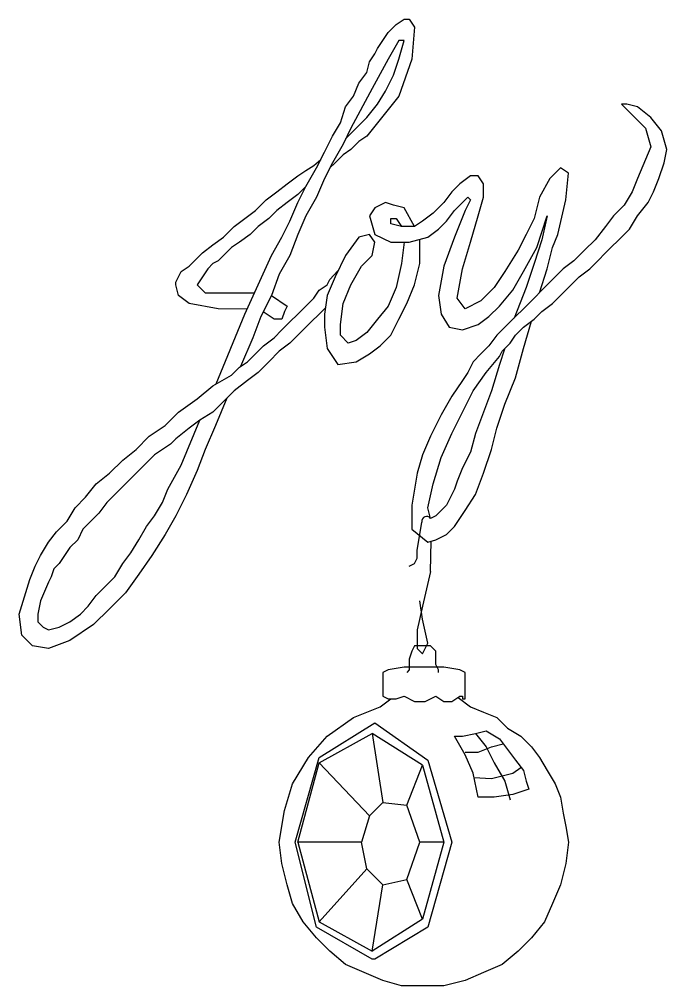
# Model space of a CAD drawing. Extents: x -95 to 513, y -317 to 40.
# Drawn here: x -18.1 to 31.8, y -176.9 to -102.5 of the extents above; entities that cross this region are included whole.
import ezdxf

# ---------------------------------------------------------------- set-up
doc = ezdxf.new("R2010")
doc.units = 0
doc.header["$MEASUREMENT"] = 0
doc.layers.get('0').update_dxf_attribs({"linetype": 'CONTINUOUS'})

msp = doc.modelspace()

# ---------------------------------------------------------------- linework, layer by layer
at = {"color": 1}
for p, q in [((10.908061, -102.927185), (11.521087, -102.518501)), ((11.521087, -102.518501), (11.929771, -102.518501)), ((11.929771, -102.518501), (12.338455, -103.131527)), ((10.295036, -103.54021), (10.908061, -102.927185)), ((12.338455, -103.131527), (12.134113, -105.58363)), ((12.338455, -103.131527), (12.338455, -103.131527)), ((9.477668, -104.766262), (10.295036, -103.54021)), ((9.273326, -105.174946), (9.477668, -104.766262)), ((9.477668, -104.766262), (9.477668, -104.766262)), ((11.112403, -104.153236), (10.295036, -105.58363)), ((11.521087, -104.153236), (11.112403, -104.153236)), ((11.112403, -105.58363), (11.521087, -104.153236)), ((8.864642, -105.787972), (9.273326, -105.174946)), ((10.295036, -105.58363), (9.068984, -107.831391)), ((10.703719, -106.809682), (11.112403, -105.58363)), ((11.112403, -105.58363), (11.112403, -105.58363)), ((12.134113, -105.58363), (11.112403, -108.444417)), ((8.6603, -106.60534), (8.864642, -105.787972)), ((8.047274, -107.422707), (8.6603, -106.60534)), ((10.090694, -108.035733), (10.703719, -106.809682)), ((9.068984, -107.831391), (7.434249, -110.89652)), ((7.63859, -108.444417), (8.047274, -107.422707)), ((7.025565, -109.261785), (7.63859, -108.444417)), ((11.112403, -108.444417), (8.6603, -111.509546)), ((9.477668, -109.057443), (10.090694, -108.035733)), ((6.616881, -110.487836), (7.025565, -109.261785)), ((8.6603, -110.079153), (9.477668, -109.057443)), ((28.277126, -109.057443), (28.68581, -109.466127)), ((28.68581, -109.057443), (28.277126, -109.057443)), ((28.68581, -109.057443), (28.68581, -109.057443)), ((29.503178, -109.261785), (28.68581, -109.057443)), ((30.524887, -110.079153), (29.503178, -109.261785)), ((7.842932, -110.89652), (8.6603, -110.079153)), ((28.68581, -109.466127), (29.298836, -110.079153)), ((29.298836, -110.079153), (30.116204, -110.89652)), ((29.298836, -110.079153), (29.298836, -110.079153)), ((31.342255, -111.100862), (30.524887, -110.079153)), ((6.003855, -111.509546), (6.616881, -110.487836)), ((5.390829, -112.735598), (6.003855, -111.509546)), ((7.434249, -110.89652), (6.821223, -112.122572)), ((7.025565, -111.713888), (7.842932, -110.89652)), ((7.434249, -110.89652), (7.434249, -110.89652)), ((8.6603, -111.509546), (8.047274, -111.91823)), ((8.6603, -111.509546), (8.6603, -111.509546)), ((30.116204, -110.89652), (30.524887, -112.326914)), ((31.750939, -112.531256), (31.342255, -111.100862)), ((6.821223, -112.122572), (6.003855, -113.552965)), ((8.047274, -111.91823), (7.434249, -112.531256)), ((4.777803, -113.961649), (5.390829, -112.735598)), ((6.821223, -112.93994), (6.208197, -113.552965)), ((7.434249, -112.531256), (6.821223, -112.93994)), ((30.524887, -112.326914), (29.503178, -114.779017)), ((31.546597, -113.552965), (31.750939, -112.531256)), ((31.750939, -112.531256), (31.750939, -112.531256)), ((3.960436, -114.165991), (4.573461, -113.757307)), ((4.573461, -113.757307), (5.10803, -113.301195)), ((6.003855, -113.552965), (5.390829, -114.779017)), ((6.208197, -113.552965), (5.79948, -113.961682)), ((31.137913, -114.779017), (31.546597, -113.552965)), ((3.34741, -114.574675), (3.960436, -114.165991)), ((3.960436, -115.392043), (4.777803, -113.961649)), ((23.577262, -113.961649), (22.759894, -114.779017)), ((23.577262, -113.961649), (23.577262, -113.961649)), ((24.190287, -114.370333), (23.577262, -113.961649)), ((23.985945, -116.413753), (24.190287, -114.370333)), ((1.712674, -115.800727), (2.530042, -115.187701)), ((2.530042, -115.187701), (3.34741, -114.574675)), ((5.390829, -114.779017), (4.777803, -116.209411)), ((15.812268, -115.187701), (15.199242, -115.800727)), ((16.629636, -114.574675), (15.812268, -115.187701)), ((15.812268, -115.187701), (15.812268, -115.187701)), ((17.242661, -114.574675), (16.629636, -114.574675)), ((17.651345, -115.187701), (17.242661, -114.574675)), ((17.651345, -115.187701), (17.651345, -115.187701)), ((17.651345, -116.209411), (17.651345, -115.187701)), ((22.759894, -114.779017), (21.942526, -116.209411)), ((29.503178, -114.779017), (29.094494, -115.800727)), ((29.503178, -114.779017), (29.503178, -114.779017)), ((30.729229, -115.800727), (31.137913, -114.779017)), ((0.895307, -116.413753), (1.712674, -115.800727)), ((3.34741, -116.005069), (2.530042, -116.618094)), ((3.960436, -115.392043), (3.34741, -116.005069)), ((3.34741, -116.618094), (3.960436, -115.392043)), ((15.199242, -115.800727), (14.586216, -116.618094)), ((29.094494, -115.800727), (28.481468, -116.822436)), ((30.320545, -116.618094), (30.729229, -115.800727)), ((0.077939, -117.23112), (0.895307, -116.413753)), ((2.530042, -116.618094), (1.712674, -117.23112)), ((2.734384, -118.048488), (3.34741, -116.618094)), ((4.777803, -116.209411), (3.960436, -117.639804)), ((10.090694, -116.618094), (9.273326, -117.026778)), ((10.090694, -116.618094), (10.090694, -116.618094)), ((10.703719, -116.822436), (10.090694, -116.618094)), ((14.586216, -116.618094), (13.768849, -117.435462)), ((15.403584, -117.23112), (16.01661, -116.618094)), ((16.01661, -116.618094), (16.425294, -116.209411)), ((16.629636, -116.413753), (16.220952, -117.23112)), ((16.425294, -116.209411), (16.629636, -116.413753)), ((17.242661, -117.639804), (17.651345, -116.209411)), ((21.942526, -116.209411), (21.533842, -117.844146)), ((23.37292, -119.070198), (23.985945, -116.413753)), ((29.503178, -117.639804), (30.320545, -116.618094)), ((-0.739429, -117.844146), (0.077939, -117.23112)), ((1.712674, -117.23112), (1.099648, -117.844146)), ((9.273326, -117.026778), (8.864642, -117.639804)), ((11.521087, -117.026778), (10.703719, -116.822436)), ((12.338455, -118.457172), (11.521087, -117.026778)), ((13.768849, -117.435462), (12.951481, -118.048488)), ((14.790558, -118.048488), (15.403584, -117.23112)), ((16.220952, -117.23112), (15.403584, -119.27454)), ((16.220952, -117.23112), (16.220952, -117.23112)), ((28.481468, -116.822436), (27.6641, -117.639804)), ((-1.556797, -118.457172), (-0.739429, -117.844146)), ((1.099648, -117.844146), (0.282281, -118.457172)), ((2.121358, -119.27454), (2.734384, -118.048488)), ((3.960436, -117.639804), (3.34741, -119.070198)), ((8.864642, -117.639804), (9.273326, -119.070198)), ((10.499378, -117.844146), (10.908061, -117.844146)), ((10.499378, -117.844146), (10.499378, -117.844146)), ((10.499378, -118.25283), (10.499378, -117.844146)), ((11.316745, -118.457172), (10.499378, -118.25283)), ((10.908061, -117.844146), (11.316745, -118.457172)), ((12.951481, -118.048488), (12.338455, -118.457172)), ((14.177532, -118.661514), (14.790558, -118.048488)), ((16.629636, -119.683224), (17.242661, -117.639804)), ((21.533842, -117.844146), (20.920816, -119.070198)), ((21.533842, -117.844146), (21.533842, -117.844146)), ((21.738184, -120.091907), (22.555552, -117.639804)), ((22.555552, -117.639804), (22.146868, -119.478882)), ((22.555552, -117.639804), (22.555552, -117.639804)), ((27.6641, -117.639804), (27.051075, -118.457172)), ((28.890152, -118.661514), (29.503178, -117.639804)), ((-2.374165, -119.27454), (-1.556797, -118.457172)), ((0.282281, -118.457172), (-0.330745, -119.070198)), ((12.338455, -118.457172), (11.316745, -118.457172)), ((12.338455, -118.457172), (12.338455, -118.457172)), ((13.360165, -119.27454), (14.177532, -118.661514)), ((14.177532, -118.661514), (14.177532, -118.661514)), ((27.051075, -118.457172), (26.233707, -119.478882)), ((28.072784, -119.478882), (28.890152, -118.661514)), ((-3.191532, -119.887565), (-2.374165, -119.27454)), ((-1.148113, -119.683224), (-1.761139, -120.091907)), ((-0.330745, -119.070198), (-1.148113, -119.683224)), ((1.30399, -120.704933), (2.121358, -119.27454)), ((3.34741, -119.070198), (2.734384, -120.704933)), ((8.047274, -119.27454), (7.025565, -120.704933)), ((8.864642, -119.070198), (8.047274, -119.27454)), ((8.047274, -119.27454), (8.047274, -119.27454)), ((9.273326, -119.683224), (8.864642, -119.070198)), ((9.068984, -120.704933), (9.273326, -119.683224)), ((9.273326, -119.070198), (10.499378, -119.683224)), ((9.273326, -119.070198), (9.273326, -119.070198)), ((10.499378, -119.683224), (11.929771, -119.683224)), ((11.521087, -119.683224), (11.316745, -121.317959)), ((11.521087, -119.683224), (11.521087, -119.683224)), ((11.929771, -119.683224), (13.360165, -119.27454)), ((12.747139, -121.317959), (12.747139, -119.459945)), ((15.403584, -119.27454), (14.586216, -121.522301)), ((16.01661, -121.726643), (16.629636, -119.683224)), ((20.920816, -119.070198), (20.307791, -120.296249)), ((22.146868, -119.478882), (21.533842, -121.317959)), ((22.964236, -120.091907), (23.37292, -119.070198)), ((23.37292, -119.070198), (23.37292, -119.070198)), ((26.233707, -119.478882), (25.416339, -120.296249)), ((27.459758, -120.091907), (28.072784, -119.478882)), ((28.072784, -119.478882), (28.072784, -119.478882)), ((-4.0089, -120.500591), (-3.191532, -119.887565)), ((-1.761139, -120.091907), (-2.169823, -120.500591)), ((20.307791, -120.296249), (19.286081, -121.930985)), ((20.716474, -121.930985), (21.738184, -120.091907)), ((22.555552, -121.726643), (22.964236, -120.091907)), ((25.416339, -120.296249), (24.598971, -121.113617)), ((27.051075, -120.500591), (27.459758, -120.091907)), ((-5.03061, -121.522301), (-4.621926, -121.113617)), ((-4.621926, -121.113617), (-4.0089, -120.500591)), ((-2.782848, -121.113617), (-3.191532, -121.317959)), ((-2.169823, -120.500591), (-2.782848, -121.113617)), ((-0.739429, -125.200456), (1.30399, -120.704933)), ((1.30399, -120.704933), (1.30399, -120.704933)), ((2.734384, -120.704933), (1.917016, -122.135327)), ((7.025565, -120.704933), (6.208197, -122.339669)), ((8.251616, -121.522301), (9.068984, -120.704933)), ((9.068984, -120.704933), (9.068984, -120.704933)), ((24.598971, -121.113617), (23.781604, -121.726643)), ((25.825023, -121.726643), (26.438049, -121.113617)), ((26.438049, -121.113617), (27.051075, -120.500591)), ((-5.847977, -122.339669), (-5.643636, -121.930985)), ((-5.643636, -121.930985), (-5.03061, -121.522301)), ((-3.600216, -121.726643), (-4.417584, -122.952695)), ((-3.191532, -121.317959), (-3.600216, -121.726643)), ((-3.600216, -121.726643), (-3.600216, -121.726643)), ((5.799513, -122.544011), (6.43358, -121.888902)), ((7.434249, -122.952695), (8.251616, -121.522301)), ((11.316745, -121.317959), (10.908061, -123.157036)), ((12.338455, -122.952695), (12.747139, -121.317959)), ((12.747139, -121.317959), (12.747139, -121.317959)), ((14.586216, -121.522301), (14.177532, -123.770062)), ((15.607926, -123.974404), (16.01661, -121.726643)), ((16.01661, -121.726643), (16.01661, -121.726643)), ((19.286081, -121.930985), (18.468713, -123.157036)), ((19.899107, -123.361378), (20.716474, -121.930985)), ((21.533842, -121.317959), (20.920816, -123.157036)), ((21.942526, -123.56572), (22.555552, -121.726643)), ((23.781604, -121.726643), (22.964236, -122.544011)), ((25.007655, -122.339669), (25.825023, -121.726643)), ((-6.052319, -122.748353), (-5.847977, -122.339669)), ((1.917016, -122.135327), (1.30399, -123.770062)), ((6.208197, -122.339669), (5.595171, -123.770062)), ((5.595171, -122.952695), (5.799513, -122.544011)), ((22.964236, -122.544011), (22.146868, -123.361378)), ((24.394629, -122.952695), (25.007655, -122.339669)), ((-6.052319, -122.952695), (-6.052319, -122.748353)), ((-6.052319, -122.952695), (-6.052319, -122.952695)), ((-5.847977, -123.770062), (-6.052319, -122.952695)), ((-4.417584, -122.952695), (-3.804558, -123.56572)), ((4.573461, -123.974404), (4.982145, -123.361378)), ((4.982145, -123.361378), (5.595171, -122.952695)), ((6.821223, -124.383088), (7.434249, -122.952695)), ((10.908061, -123.157036), (10.295036, -124.58743)), ((11.725429, -124.383088), (12.338455, -122.952695)), ((18.468713, -123.157036), (17.447003, -124.178746)), ((18.877397, -124.58743), (19.899107, -123.361378)), ((20.920816, -123.157036), (19.996754, -125.511492)), ((22.146868, -123.361378), (21.533842, -123.974404)), ((22.146868, -123.361378), (22.146868, -123.361378)), ((23.577262, -123.770062), (24.394629, -122.952695)), ((-5.03061, -124.383088), (-5.847977, -123.770062)), ((-3.804558, -123.56572), (-1.761139, -123.56572)), ((-1.761139, -123.56572), (-0.024152, -123.56572)), ((-1.761139, -123.56572), (-1.761139, -123.56572)), ((1.30399, -123.770062), (0.486623, -125.404798)), ((1.30399, -123.770062), (2.530042, -124.58743)), ((3.960436, -124.58743), (4.573461, -123.974404)), ((5.595171, -123.770062), (5.390829, -125.200456)), ((14.177532, -123.770062), (14.381874, -125.200456)), ((16.220952, -124.791772), (15.607926, -123.974404)), ((17.447003, -124.178746), (16.220952, -124.791772)), ((17.447003, -124.178746), (17.447003, -124.178746)), ((21.533842, -123.974404), (20.716474, -124.791772)), ((22.964236, -124.383088), (23.577262, -123.770062)), ((-2.782848, -124.791772), (-5.03061, -124.383088)), ((-2.782848, -124.791772), (-2.782848, -124.791772)), ((-0.571813, -124.8317), (-2.782848, -124.791772)), ((2.530042, -124.58743), (2.3257, -124.996114)), ((2.530042, -124.58743), (2.530042, -124.58743)), ((3.34741, -125.200456), (3.960436, -124.58743)), ((5.455742, -124.746065), (4.982145, -125.200456)), ((6.616881, -126.017824), (6.821223, -124.383088)), ((6.821223, -124.383088), (6.821223, -124.383088)), ((10.295036, -124.58743), (9.477668, -125.60914)), ((10.295036, -124.58743), (10.295036, -124.58743)), ((11.112403, -125.60914), (11.725429, -124.383088)), ((18.060029, -125.404798), (18.877397, -124.58743)), ((20.716474, -124.791772), (20.103449, -125.404798)), ((22.146868, -124.996114), (22.964236, -124.383088)), ((-2.9492, -130.579213), (-0.739429, -125.200456)), ((0.486623, -125.404798), (-0.126403, -127.039533)), ((1.508332, -125.60914), (0.675852, -125.02634)), ((1.508332, -125.60914), (1.508332, -125.60914)), ((2.121358, -125.60914), (1.508332, -125.60914)), ((2.3257, -124.996114), (2.121358, -125.60914)), ((2.734384, -125.813482), (3.34741, -125.200456)), ((4.982145, -125.200456), (4.369119, -125.813482)), ((5.390829, -125.200456), (5.390829, -126.222166)), ((9.477668, -125.60914), (8.6603, -126.630849)), ((10.499378, -126.835191), (11.112403, -125.60914)), ((14.381874, -125.200456), (14.9949, -126.222166)), ((14.381874, -125.200456), (14.381874, -125.200456)), ((17.242661, -126.017824), (18.060029, -125.404798)), ((20.103449, -125.404798), (19.286081, -126.222166)), ((20.716474, -126.222166), (21.533842, -125.60914)), ((21.533842, -125.60914), (22.146868, -124.996114)), ((1.508332, -127.039533), (2.121358, -126.426507)), ((2.121358, -126.426507), (2.734384, -125.813482)), ((4.369119, -125.813482), (3.551752, -126.630849)), ((5.390829, -126.222166), (5.595171, -127.856901)), ((5.390829, -126.222166), (5.390829, -126.222166)), ((6.616881, -126.835191), (6.616881, -126.017824)), ((14.9949, -126.222166), (16.01661, -126.426507)), ((16.01661, -126.426507), (17.242661, -126.017824)), ((17.242661, -126.017824), (17.242661, -126.017824)), ((19.286081, -126.222166), (18.673055, -126.835191)), ((20.103449, -126.835191), (20.716474, -126.222166)), ((20.716474, -127.856901), (21.342016, -125.753009)), ((-0.126403, -127.039533), (-1.064698, -129.231685)), ((0.690965, -127.652559), (1.508332, -127.039533)), ((3.551752, -126.630849), (2.734384, -127.448217)), ((7.229907, -127.448217), (6.616881, -126.835191)), ((8.6603, -126.630849), (7.842932, -127.243875)), ((9.68201, -127.652559), (10.499378, -126.835191)), ((18.673055, -126.835191), (18.060029, -127.652559)), ((19.694765, -127.448217), (20.103449, -126.835191)), ((0.077939, -128.265585), (0.690965, -127.652559)), ((2.734384, -127.448217), (1.917016, -128.061243)), ((5.595171, -127.856901), (6.412539, -129.082953)), ((7.842932, -127.243875), (7.229907, -127.448217)), ((7.229907, -127.448217), (7.229907, -127.448217)), ((8.864642, -128.265585), (9.68201, -127.652559)), ((18.060029, -127.652559), (17.447003, -128.265585)), ((19.266604, -127.915332), (18.877397, -129.082953)), ((19.081739, -128.061243), (19.694765, -127.448217)), ((20.103449, -130.104662), (20.716474, -127.856901)), ((-0.535087, -128.878611), (0.077939, -128.265585)), ((1.917016, -128.061243), (1.099648, -128.878611)), ((7.842932, -128.878611), (8.864642, -128.265585)), ((17.447003, -128.265585), (16.833978, -128.878611)), ((17.855687, -129.695979), (18.877397, -128.469927)), ((18.877397, -128.469927), (19.081739, -128.061243)), ((18.877397, -128.469927), (18.877397, -128.469927)), ((-1.761139, -129.90032), (-1.148113, -129.287295)), ((-1.148113, -129.287295), (-0.535087, -128.878611)), ((1.099648, -128.878611), (0.282281, -129.695979)), ((6.412539, -129.082953), (7.842932, -128.878611)), ((7.842932, -128.878611), (7.842932, -128.878611)), ((16.833978, -128.878611), (16.425294, -129.695979)), ((18.877397, -129.082953), (18.264371, -131.126372)), ((-3.191532, -130.717688), (-1.761139, -129.90032)), ((-1.761139, -129.90032), (-1.761139, -129.90032)), ((0.282281, -129.695979), (-0.535087, -130.309004)), ((16.425294, -129.695979), (16.01661, -130.309004)), ((16.833978, -131.126372), (17.855687, -129.695979)), ((19.286081, -132.148082), (20.103449, -130.104662)), ((-4.417584, -131.739398), (-3.191532, -130.717688)), ((-0.535087, -130.309004), (-1.556797, -131.126372)), ((16.01661, -130.309004), (15.199242, -131.535056)), ((16.01661, -130.309004), (16.01661, -130.309004)), ((-1.556797, -131.126372), (-2.374165, -131.94374)), ((15.199242, -131.535056), (14.381874, -132.96545)), ((16.01661, -132.761108), (16.833978, -131.126372)), ((18.264371, -131.126372), (17.651345, -132.761108)), ((-5.847977, -132.761108), (-4.417584, -131.739398)), ((-2.374165, -131.94374), (-3.191532, -132.761108)), ((-2.113314, -131.682889), (-2.98719, -133.782817)), ((-2.374165, -131.94374), (-2.374165, -131.94374)), ((18.673055, -133.987159), (19.286081, -132.148082)), ((-6.869687, -133.782817), (-5.847977, -132.761108)), ((-3.191532, -132.761108), (-4.213242, -133.374133)), ((14.381874, -132.96545), (13.564507, -134.600185)), ((15.199242, -134.395843), (16.01661, -132.761108)), ((17.651345, -132.761108), (17.03832, -134.395843)), ((-8.095739, -134.600185), (-6.869687, -133.782817)), ((-5.643636, -136.847946), (-4.213242, -133.374133)), ((-4.213242, -133.374133), (-5.03061, -133.987159)), ((-2.98719, -133.782817), (-3.804558, -135.621895)), ((-9.117448, -135.621895), (-8.095739, -134.600185)), ((-5.03061, -133.987159), (-6.052319, -134.804527)), ((13.564507, -134.600185), (12.951481, -136.030579)), ((14.381874, -136.23492), (15.199242, -134.395843)), ((17.03832, -134.395843), (16.629636, -135.826237)), ((18.264371, -135.621895), (18.673055, -133.987159)), ((-6.461003, -135.213211), (-7.074029, -135.621895)), ((-6.052319, -134.804527), (-6.461003, -135.213211)), ((-6.052319, -134.804527), (-6.052319, -134.804527)), ((-10.139158, -136.439262), (-9.117448, -135.621895)), ((-7.687055, -136.030579), (-8.300081, -136.643604)), ((-7.074029, -135.621895), (-7.687055, -136.030579)), ((-3.804558, -135.621895), (-4.417584, -137.25663)), ((12.951481, -136.030579), (12.542797, -137.460972)), ((16.629636, -135.826237), (16.01661, -137.052288)), ((17.651345, -137.460972), (18.264371, -135.621895)), ((18.264371, -135.621895), (18.264371, -135.621895)), ((-11.160868, -137.460972), (-10.139158, -136.439262)), ((-8.300081, -136.643604), (-8.913107, -137.25663)), ((-6.665345, -138.687024), (-5.643636, -136.847946)), ((13.768849, -138.27834), (14.381874, -136.23492)), ((-12.182577, -138.27834), (-11.160868, -137.460972)), ((-8.913107, -137.25663), (-9.526132, -137.869656)), ((-4.417584, -137.25663), (-5.234952, -139.095708)), ((12.542797, -137.460972), (12.134113, -139.913075)), ((12.542797, -137.460972), (12.542797, -137.460972)), ((16.01661, -137.052288), (15.607926, -138.073998)), ((17.03832, -139.095708), (17.651345, -137.460972)), ((-12.999945, -139.30005), (-12.182577, -138.27834)), ((-9.526132, -137.869656), (-10.139158, -138.482682)), ((13.360165, -140.117417), (13.768849, -138.27834)), ((13.768849, -138.27834), (13.768849, -138.27834)), ((15.607926, -138.073998), (15.403584, -138.687024)), ((-10.139158, -138.482682), (-10.752184, -139.095708)), ((-7.074029, -139.708733), (-6.665345, -138.687024)), ((-6.665345, -138.687024), (-6.665345, -138.687024)), ((15.403584, -138.687024), (14.790558, -139.913075)), ((15.403584, -138.687024), (15.403584, -138.687024)), ((-13.817313, -140.117417), (-12.999945, -139.30005)), ((-11.36521, -139.708733), (-11.978236, -140.526101)), ((-10.752184, -139.095708), (-11.36521, -139.708733)), ((-7.687055, -140.730443), (-7.074029, -139.708733)), ((-5.234952, -139.095708), (-6.052319, -140.730443)), ((16.220952, -140.321759), (17.03832, -139.095708)), ((-14.430339, -141.139127), (-13.817313, -140.117417)), ((-11.978236, -140.526101), (-12.591261, -141.139127)), ((12.134113, -139.913075), (12.134113, -141.752153)), ((13.564507, -140.934785), (13.360165, -140.117417)), ((14.790558, -139.913075), (13.97319, -140.730443)), ((15.403584, -141.547811), (16.220952, -140.321759)), ((-15.247707, -141.956495), (-14.430339, -141.139127)), ((-12.591261, -141.139127), (-13.204287, -141.752153)), ((-8.300081, -141.547811), (-7.687055, -140.730443)), ((-6.052319, -140.730443), (-6.869687, -142.160837)), ((13.97319, -140.730443), (13.564507, -140.934785)), ((-15.860732, -142.773862), (-15.247707, -141.956495)), ((-13.204287, -141.752153), (-13.612971, -142.569521)), ((-8.913107, -142.569521), (-8.300081, -141.547811)), ((12.134113, -141.752153), (13.360165, -142.773862)), ((14.790558, -142.160837), (15.403584, -141.547811)), ((-16.473758, -143.795572), (-15.860732, -142.773862)), ((-13.612971, -142.569521), (-14.225997, -143.182546)), ((-9.526132, -143.59123), (-8.913107, -142.569521)), ((-6.869687, -142.160837), (-7.891397, -143.795572)), ((13.360165, -142.773862), (13.97319, -142.569521)), ((13.360165, -142.773862), (13.360165, -142.773862)), ((13.97319, -142.569521), (14.790558, -142.160837)), ((-14.225997, -143.182546), (-14.634681, -143.795572)), ((-16.882442, -144.61294), (-16.473758, -143.795572)), ((-14.634681, -143.795572), (-15.043365, -144.408598)), ((-10.139158, -144.408598), (-9.526132, -143.59123)), ((-7.891397, -143.795572), (-8.913107, -145.225966)), ((-17.291126, -145.63465), (-16.882442, -144.61294)), ((-15.452048, -144.817282), (-15.65639, -145.430308)), ((-15.043365, -144.408598), (-15.452048, -144.817282)), ((-10.752184, -145.430308), (-10.139158, -144.408598)), ((-18.108494, -148.291095), (-17.291126, -145.63465)), ((-17.291126, -145.63465), (-17.291126, -145.63465)), ((-15.65639, -145.430308), (-15.860732, -145.838992)), ((-11.569552, -146.247675), (-10.752184, -145.430308)), ((-8.913107, -145.225966), (-9.934816, -146.656359)), ((-15.860732, -145.838992), (-16.473758, -147.269385)), ((-15.860732, -145.838992), (-15.860732, -145.838992)), ((-12.182577, -146.860701), (-11.569552, -146.247675)), ((-16.473758, -147.269385), (-16.6781, -148.291095)), ((-12.795603, -147.678069), (-12.182577, -146.860701)), ((-9.934816, -146.656359), (-11.160868, -147.882411)), ((-13.408629, -148.291095), (-12.795603, -147.678069)), ((-11.160868, -147.882411), (-12.386919, -149.108463)), ((-17.904152, -149.92583), (-18.108494, -148.291095)), ((-16.6781, -148.291095), (-16.6781, -148.904121)), ((-14.225997, -148.904121), (-13.408629, -148.291095)), ((-13.408629, -148.291095), (-13.408629, -148.291095)), ((-16.6781, -148.904121), (-16.269416, -149.312805)), ((-16.269416, -149.312805), (-15.860732, -149.517146)), ((-15.860732, -149.517146), (-15.043365, -149.312805)), ((-15.043365, -149.312805), (-14.225997, -148.904121)), ((-12.386919, -149.108463), (-14.225997, -150.334514)), ((-12.386919, -149.108463), (-12.386919, -149.108463)), ((-17.086784, -150.743198), (-17.904152, -149.92583)), ((-15.860732, -150.94754), (-17.086784, -150.743198)), ((-14.225997, -150.334514), (-15.860732, -150.94754)), ((4.982145, -159.325559), (9.273326, -156.669114)), ((9.273326, -156.669114), (13.360165, -159.529901)), ((3.143068, -165.864501), (4.982145, -159.325559)), ((4.982145, -159.325559), (4.982145, -159.325559)), ((13.360165, -159.529901), (15.199242, -165.864501)), ((13.360165, -159.529901), (13.360165, -159.529901)), ((3.143068, -165.864501), (3.143068, -165.864501)), ((4.777803, -172.403443), (3.143068, -165.864501)), ((15.199242, -165.864501), (13.360165, -172.403443)), ((9.068984, -174.855547), (4.777803, -172.403443)), ((4.777803, -172.403443), (4.777803, -172.403443)), ((13.360165, -172.403443), (9.273326, -174.855547)), ((13.360165, -172.403443), (13.360165, -172.403443)), ((9.273326, -174.855547), (9.068984, -174.855547))]:
    msp.add_line(p, q, dxfattribs=at)
at = {"color": 7}
for p, q in [((12.747139, -142.160837), (12.90497, -141.213852)), ((12.542797, -143.386888), (12.747139, -142.160837)), ((12.542797, -143.386888), (12.542797, -143.386888)), ((12.542797, -143.999914), (12.542797, -143.386888)), ((12.338455, -144.408598), (12.542797, -143.999914)), ((11.929771, -144.61294), (12.338455, -144.408598)), ((13.564507, -145.021624), (12.951481, -147.678069)), ((12.951481, -148.699779), (12.747139, -147.269385)), ((12.951481, -147.678069), (12.542797, -149.517146)), ((12.951481, -147.678069), (12.951481, -147.678069)), ((13.360165, -150.538856), (12.951481, -148.699779)), ((12.542797, -149.517146), (12.542797, -150.94754)), ((12.542797, -150.94754), (12.951481, -151.356224)), ((12.951481, -151.356224), (13.360165, -150.538856)), ((12.951481, -151.356224), (12.951481, -151.356224)), ((12.951481, -151.356224), (12.951481, -151.356224)), ((12.951481, -151.356224), (12.951481, -151.356224)), ((12.951481, -151.356224), (12.951481, -151.356224)), ((16.01661, -157.690824), (17.03832, -157.486482)), ((17.03832, -157.486482), (17.855687, -157.28214)), ((17.855687, -157.28214), (18.877397, -157.895166)), ((17.855687, -157.28214), (17.855687, -157.28214)), ((15.403584, -157.690824), (15.403584, -157.690824)), ((16.220952, -159.121217), (15.403584, -157.690824)), ((15.403584, -157.690824), (16.01661, -157.690824)), ((18.877397, -157.895166), (19.490423, -158.712534)), ((16.833978, -160.551611), (16.220952, -159.121217)), ((19.490423, -158.712534), (20.103449, -159.529901)), ((20.103449, -159.529901), (20.716474, -160.347269)), ((17.242661, -162.390688), (16.833978, -160.551611)), ((20.716474, -160.347269), (20.920816, -161.164637)), ((20.920816, -161.164637), (21.125158, -161.777663)), ((21.125158, -161.777663), (19.899107, -162.186347)), ((21.125158, -161.777663), (21.125158, -161.777663)), ((17.242661, -162.390688), (17.242661, -162.390688)), ((18.468713, -162.390688), (17.242661, -162.390688)), ((19.899107, -162.186347), (18.468713, -162.390688))]:
    msp.add_line(p, q, dxfattribs=at)
msp.add_line((13.564507, -145.021624), (13.610092, -142.690553))
at = {"color": 251}
for p, q in [((12.951481, -147.678069), (12.951481, -147.678069)), ((12.951481, -151.356224), (12.951481, -151.356224)), ((12.951481, -151.356224), (12.951481, -151.356224)), ((12.951481, -151.356224), (12.951481, -151.356224)), ((12.951481, -151.356224), (12.951481, -151.356224))]:
    msp.add_line(p, q, dxfattribs=at)
at = {"color": 40}
for p, q in [((15.689497, -154.707542), (16.629636, -155.443063)), ((7.63859, -156.26043), (9.68201, -155.443063)), ((9.68201, -155.443063), (10.499378, -154.830037)), ((9.68201, -155.443063), (9.68201, -155.443063)), ((16.629636, -155.443063), (17.651345, -155.851747)), ((16.629636, -155.443063), (16.629636, -155.443063)), ((17.651345, -155.851747), (18.673055, -156.26043)), ((5.595171, -157.690824), (7.63859, -156.26043)), ((18.673055, -156.26043), (19.490423, -157.077798)), ((17.03832, -157.486482), (17.855687, -158.508192)), ((19.490423, -157.077798), (20.512133, -157.690824)), ((4.164778, -159.325559), (5.595171, -157.690824)), ((18.264371, -158.508192), (19.162369, -158.275128)), ((20.512133, -157.690824), (21.3295, -158.508192)), ((16.220841, -158.916876), (17.242661, -158.916876)), ((17.242661, -158.916876), (18.264371, -158.508192)), ((17.855687, -158.508192), (18.468713, -159.734243)), ((21.3295, -158.508192), (21.942526, -159.325559)), ((2.938726, -161.368979), (4.164778, -159.325559)), ((18.468713, -159.734243), (19.286081, -161.164637)), ((21.942526, -159.325559), (22.555552, -160.347269)), ((18.264371, -160.960295), (19.899107, -160.551611)), ((19.899107, -160.551611), (20.529934, -160.098548)), ((22.555552, -160.347269), (23.168578, -161.368979)), ((2.3257, -163.412398), (2.938726, -161.368979)), ((16.907769, -160.88367), (18.264371, -160.960295)), ((19.286081, -161.164637), (19.694765, -162.59503)), ((23.168578, -161.368979), (23.577262, -162.390688)), ((23.577262, -162.390688), (23.781604, -163.61674)), ((1.917016, -165.864501), (2.3257, -163.412398)), ((23.781604, -163.61674), (23.985945, -164.63845)), ((23.985945, -164.63845), (24.190287, -165.864501)), ((1.917016, -165.864501), (1.917016, -165.864501)), ((2.121358, -167.499237), (1.917016, -165.864501)), ((24.190287, -165.864501), (23.985945, -167.499237)), ((24.190287, -165.864501), (24.190287, -165.864501)), ((2.530042, -169.133972), (2.121358, -167.499237)), ((23.985945, -167.499237), (23.577262, -169.133972)), ((2.938726, -170.564366), (2.530042, -169.133972)), ((23.577262, -169.133972), (22.964236, -170.564366)), ((3.756094, -171.99476), (2.938726, -170.564366)), ((22.964236, -170.564366), (22.35121, -171.99476)), ((4.777803, -173.220811), (3.756094, -171.99476)), ((22.35121, -171.99476), (21.3295, -173.220811)), ((5.799513, -174.242521), (4.777803, -173.220811)), ((21.3295, -173.220811), (20.307791, -174.242521)), ((7.025565, -175.264231), (5.799513, -174.242521)), ((20.307791, -174.242521), (19.081739, -175.264231)), ((8.455958, -175.877256), (7.025565, -175.264231)), ((19.081739, -175.264231), (17.651345, -175.877256)), ((9.886352, -176.490282), (8.455958, -175.877256)), ((17.651345, -175.877256), (16.220952, -176.490282)), ((11.316745, -176.898966), (9.886352, -176.490282)), ((12.951481, -176.898966), (11.316745, -176.898966)), ((12.951481, -176.898966), (12.951481, -176.898966)), ((14.586216, -176.898966), (12.951481, -176.898966)), ((16.220952, -176.490282), (14.586216, -176.898966))]:
    msp.add_line(p, q, dxfattribs=at)
at = {"color": 124}
for p, q in [((4.982145, -159.734243), (9.068984, -157.486482)), ((9.068984, -157.486482), (9.886352, -162.799372)), ((12.951481, -159.938585), (9.068984, -157.486482)), ((3.34741, -165.864501), (4.982145, -159.734243)), ((8.864642, -163.821082), (4.982145, -159.734243)), ((11.725429, -163.003714), (12.951481, -159.938585)), ((12.951481, -159.938585), (14.586216, -165.864501)), ((9.886352, -162.799372), (8.864642, -163.821082)), ((9.886352, -162.799372), (11.725429, -163.003714)), ((12.747139, -165.864501), (11.725429, -163.003714)), ((8.864642, -163.821082), (8.251616, -165.864501)), ((8.251616, -165.864501), (3.34741, -165.864501)), ((3.34741, -165.864501), (4.982145, -171.99476)), ((8.6603, -167.907921), (8.251616, -165.864501)), ((11.725429, -168.725289), (12.747139, -165.864501)), ((14.586216, -165.864501), (12.747139, -165.864501)), ((14.586216, -165.864501), (12.951481, -171.790418)), ((4.982145, -171.99476), (8.6603, -167.907921)), ((9.886352, -169.133972), (8.6603, -167.907921)), ((9.886352, -169.133972), (11.725429, -168.725289)), ((12.951481, -171.790418), (11.725429, -168.725289)), ((9.068984, -174.242521), (9.886352, -169.133972)), ((9.068984, -174.242521), (9.886352, -169.133972)), ((12.951481, -171.790418), (9.068984, -174.242521)), ((4.982145, -171.99476), (9.068984, -174.242521))]:
    msp.add_line(p, q, dxfattribs=at)
at = {"color": 7}
msp.add_lwpolyline([(14.177532, -152.786617), (14.177532, -152.582276), (13.97319, -152.173592), (13.97319, -151.764908), (13.97319, -151.764908), (13.97319, -151.151882), (13.564507, -150.743198), (12.951481, -150.743198), (12.951481, -150.743198), (12.338455, -150.743198), (12.134113, -151.151882), (11.929771, -151.764908), (11.929771, -151.764908), (11.929771, -152.173592), (11.929771, -152.582276), (11.725429, -152.786617)], dxfattribs=at)
at = {"color": 254}
msp.add_lwpolyline([(16.220952, -154.830037), (16.220952, -152.786617), (15.812268, -152.582276), (14.586216, -152.377934), (12.951481, -152.377934), (12.951481, -152.377934), (11.521087, -152.377934), (10.295036, -152.582276), (9.886352, -152.786617), (9.886352, -152.786617), (9.886352, -154.625695), (10.295036, -154.830037), (10.908061, -154.830037), (11.521087, -154.625695), (11.521087, -154.625695), (12.338455, -155.034379), (13.155823, -155.034379), (13.97319, -154.625695), (13.97319, -154.625695), (14.586216, -155.034379), (15.199242, -155.034379), (15.812268, -154.625695), (15.812268, -154.625695), (16.01661, -154.625695), (16.01661, -154.830037), (16.220952, -154.830037), (16.220952, -154.830037), (16.220952, -154.830037), (16.220952, -154.830037)], dxfattribs=at)
msp.add_arc((13.263094, -141.141335), 0.365393, 34.421828, 191.447116)

doc.saveas('drawing.dxf')
